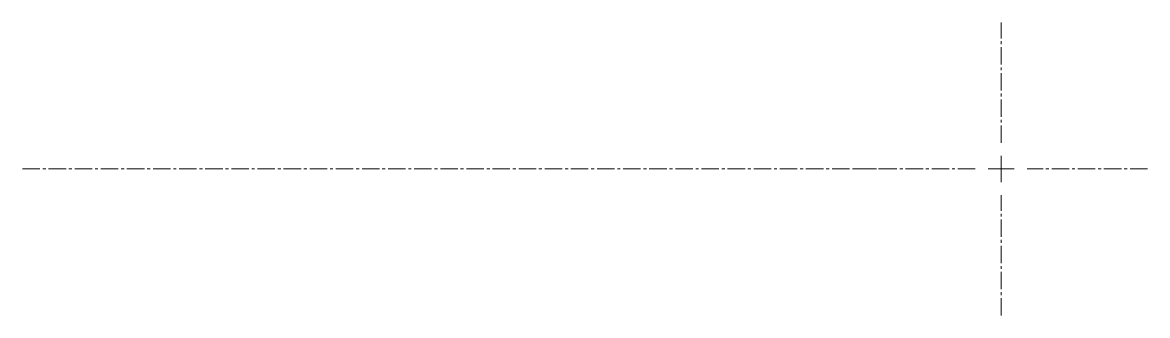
# Paper-space layout 'Layout 2D' of a CAD drawing. Header units: millimetres. Extents: x 12 to 254, y 113 to 176.
import ezdxf

# ---------------------------------------------------------------- set-up
doc = ezdxf.new("R2010")
doc.units = ezdxf.units.MM
doc.header["$LTSCALE"] = 5
doc.linetypes.add('CENTER2', pattern=[1.125, 0.75, -0.125, 0.125, -0.125])
doc.linetypes.add('DASHDOT', pattern=[1, 0.5, -0.25, 0, -0.25])
doc.layers.add('AXE', color=140, linetype='DASHDOT', lineweight=15)

# ---------------------------------------------------------------- blocks, each defined once
blk = doc.blocks.new('*U9')
at = {"layer": 'AXE', "color": 0, "linetype": 'CENTER2', "transparency": 16777216}
for p, q in [((0, 5.6), (0, 31.5)), ((-31.5, 0), (-5.6, 0)), ((5.6, 0), (31.5, 0)), ((0, -31.5), (0, -5.6))]:
    blk.add_line(p, q, dxfattribs=at)
at = {"layer": 'AXE', "color": 0, "linetype": 'Continuous', "transparency": 16777216}
for p, q in [((0, -2.8), (0, 2.8)), ((-2.8, 0), (2.8, 0))]:
    blk.add_line(p, q, dxfattribs=at)
blk = doc.blocks.new('*U10')
at = {"layer": 'AXE', "color": 0, "linetype": 'CENTER2', "transparency": 16777216}
blk.add_line((-71.53, 0), (114.78, 0), dxfattribs=at)

psp = doc.layouts.new('Layout 2D')

# ---------------------------------------------------------------- block references
at = {"layer": 'AXE', "linetype": 'CENTER2', "extrusion": (-1.18015e-17, 7.22636e-34, -1)}
psp.add_blockref('*U9', (-222.89, 144.92), dxfattribs=at)
at = {"layer": 'AXE', "linetype": 'CENTER2'}
psp.add_blockref('*U10', (83.6, 144.92), dxfattribs=at)

doc.saveas('drawing.dxf')
